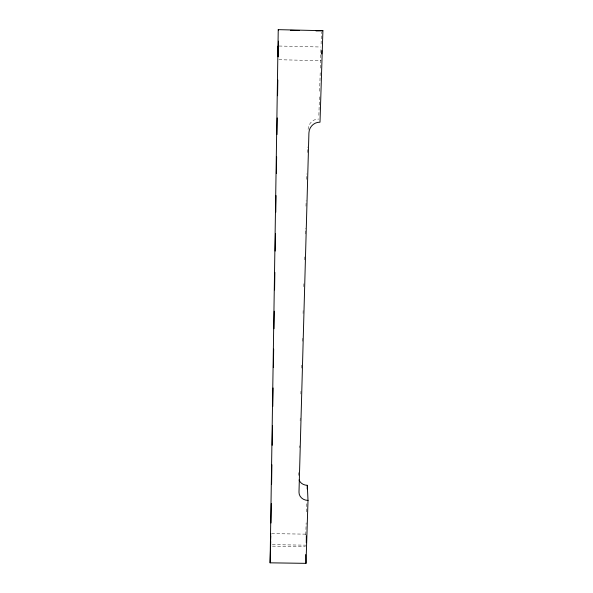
<?xml version="1.0" encoding="UTF-8"?>
<svg xmlns="http://www.w3.org/2000/svg" width="593" height="593" viewBox="0 0 593 593"><rect width="100%" height="100%" fill="white"/><g stroke="black" fill="none" stroke-linecap="round" stroke-linejoin="round"><path stroke-width="0.44" stroke-dasharray="2.96 2.22" d="M298.657 475.416L298.731 472.636M299.413 447.656L299.458 445.81M300.14 420.83L300.221 418.058M300.873 394.004L300.947 391.224M301.578 368.097L301.681 364.399M302.311 341.271L302.437 336.646M303.067 313.512L303.171 309.813M303.801 286.686L303.898 282.987M304.528 259.86L304.654 255.235M305.239 233.953L305.388 228.401M305.995 206.201L306.144 200.649M306.722 179.368L306.877 173.823M307.456 152.542L307.611 146.99M305.773 534.738L306.144 522.841M306.485 511.855L306.803 501.789M318.864 115.338L319.471 95.888M319.62 91.255L320.227 71.812M320.339 68.106L320.946 48.656M321.095 44.03L321.465 31.985M306.099 535.531L306.151 534.73M271.624 533.633L306.24 534.152M272.32 544.67L306.107 545.167M272.469 546.153L305.402 546.642M279.095 46.032L320.754 47.003M278.88 59.723L321.25 60.701M308.086 129.415A10.57 10.326 -76.9 0 1 318.752 119.045"/><path stroke-width="0.89" d="M277.947 56.402L278.169 46.009L278.065 56.187M270.097 562.831L278.236 29.65L322.903 30.703L320.005 122.18A10.978 10.726 -75.5 0 0 308.916 132.951L298.991 492.16A9.266 8.154 -2.2 0 0 308.004 500.425L306.003 563.35L270.097 562.831L270.712 541.505M270.994 523.004L271.298 503.583M271.594 484.162L271.89 464.742M272.194 445.313L272.491 425.893M272.787 406.472L273.076 387.978M273.388 367.63L273.669 349.129M273.988 328.781L274.255 311.206M274.581 289.94L274.856 272.365M275.182 251.091L275.456 233.523M275.782 212.25L276.034 195.601M276.382 173.408L276.635 156.76M276.975 134.559L277.235 117.911M277.576 95.718L277.82 79.996M278.176 56.869L278.413 41.147M321.799 50.524L321.725 53.985M270.704 536.087L270.49 544.641L270.697 533.893M306.292 542.736L306.344 535.998M307.204 488.973L307.315 485.311A8.962 7.931 -2.3 0 1 299.072 479.982M322.903 30.703L316.017 30.932M290.459 30.332L299.584 30.547M278.236 29.65L278.584 30.05M307.315 485.311L308.004 500.425M305.684 554.551L306.003 563.35"/></g></svg>
